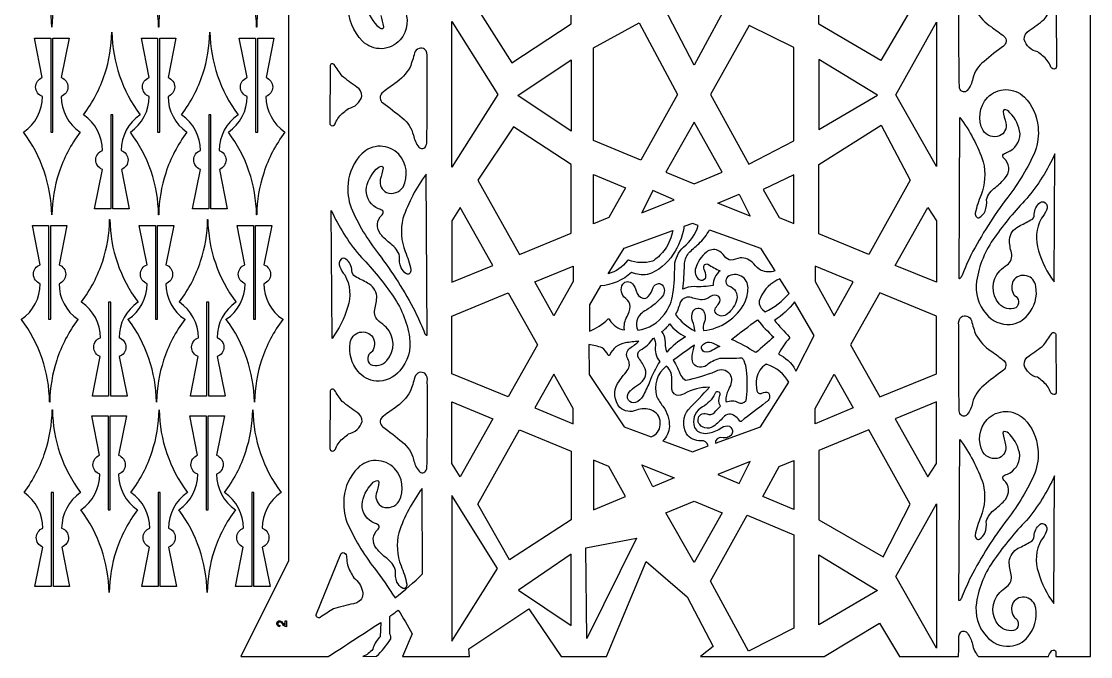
# Model space of a CAD drawing. Header units: millimetres. Extents: x -4954 to -3961, y 1552 to 3546.
# Drawn here: x -4954 to -3961, y 1552 to 2142 of the extents above; entities that cross this region are included whole.
import ezdxf

# ---------------------------------------------------------------- set-up
doc = ezdxf.new("R2010")
doc.units = ezdxf.units.MM
doc.layers.add('Default', color=70, linetype='Continuous')

msp = doc.modelspace()

# ---------------------------------------------------------------- linework, layer by layer
at = {"layer": 'Default'}
for points in [[(-4705.56, 3543.08), (-4705.56, 1641.1), (-4749.99, 1552.08), (-4668.66, 1552.08, -0.002983), (-4619.82, 1583.9), (-4620.38, 1570.46, 0.017329), (-4621.32, 1569.71, 0.124348), (-4627.37, 1558.98, -0.126961), (-4636.54, 1552.08), (-4623.88, 1552.44, 0.051326), (-4611.05, 1567.74, 0.172307), (-4610.77, 1571.88, 0.133378), (-4611.59, 1572.98), (-4611.59, 1589.5, 0.009271), (-4603.67, 1595.37, -0.016801), (-4590.77, 1573.17), (-4599.61, 1552.08), (-4537.35, 1552.08), (-4538.19, 1559.32), (-4482.44, 1596.39), (-4452.38, 1552.08), (-4410.27, 1552.08), (-4373.32, 1640.56), (-4335.26, 1607.68), (-4311.02, 1561.44), (-4322.97, 1552.08), (-4208.07, 1552.08), (-4156.65, 1583.22), (-4137.99, 1552.08), (-4083.18, 1552.08, -0.001612), (-4082.83, 1571.04, -0.152996), (-4081.26, 1574.84, -0.453894), (-4075.01, 1573.93, -0.121886), (-4070.41, 1563.53, 0.118796), (-4064.79, 1552.08), (-3999.81, 1552.08, -0.029458), (-3997.28, 1556.98, -0.440902), (-3993.23, 1557.41, -0.297887), (-3992.76, 1555.55), (-3992.79, 1552.08), (-3960.56, 1552.08), (-3960.56, 3543.08)], [(-4598.57, 2155.15, -0.306802), (-4601.92, 2125.2, -0.432338), (-4636.8, 2123.92, -0.206013), (-4649.88, 2157.09, -0.144673)], [(-4632.7, 2156.97, 0.197218), (-4621.21, 2136.57, 0.160321), (-4618.1, 2135.65, 0.249131), (-4617.07, 2137.24, 0.027786), (-4619.66, 2148, -0.350097)]]:
    msp.add_lwpolyline(points, format="xyb", dxfattribs=at)
for points in [[(-4918.92, 2175.71, 0.075188), (-4925.37, 2137, -0.984999), (-4925.55, 2137, 0.158189), (-4951.72, 2213.67, -0.427199), (-4951.69, 2213.8, 0.246783), (-4934.15, 2246.82, -0.711573), (-4934.28, 2264.44), (-4941.55, 2300.98, -0.472994), (-4941.46, 2301.09, 0.00008), (-4926.56, 2301.09, -0.414262), (-4926.47, 2301), (-4926.47, 2213.82), (-4924.45, 2213.82), (-4924.45, 2301, -0.414216), (-4924.36, 2301.09), (-4909.46, 2301.09, -0.472994), (-4909.37, 2300.98), (-4916.65, 2264.4, -0.701731), (-4916.77, 2246.87, 0.248166), (-4899.23, 2213.8, -0.427814), (-4899.2, 2213.67, 0.082025)], [(-4819.67, 2175.71, 0.075188), (-4826.12, 2137, -0.984999), (-4826.3, 2137, 0.158189), (-4852.47, 2213.67, -0.427199), (-4852.45, 2213.8, 0.246783), (-4834.9, 2246.82, -0.711573), (-4835.03, 2264.44), (-4842.3, 2300.98, -0.472994), (-4842.21, 2301.09, 0.00008), (-4827.31, 2301.09, -0.414262), (-4827.22, 2301), (-4827.22, 2213.82), (-4825.2, 2213.82), (-4825.2, 2301, -0.414216), (-4825.11, 2301.09), (-4810.21, 2301.09, -0.472994), (-4810.12, 2300.98), (-4817.41, 2264.4, -0.701731), (-4817.52, 2246.87, 0.248166), (-4799.98, 2213.8, -0.427814), (-4799.96, 2213.67, 0.082025)], [(-4728.67, 2175.71, 0.075188), (-4735.12, 2137, -0.984999), (-4735.3, 2137, 0.158189), (-4761.47, 2213.67, -0.427199), (-4761.45, 2213.8, 0.246783), (-4743.9, 2246.82, -0.711573), (-4744.03, 2264.44), (-4751.3, 2300.98, -0.472994), (-4751.21, 2301.09, 0.00008), (-4736.31, 2301.09, -0.414262), (-4736.22, 2301), (-4736.22, 2213.82), (-4734.2, 2213.82), (-4734.2, 2301, -0.414216), (-4734.11, 2301.09), (-4719.21, 2301.09, -0.472994), (-4719.12, 2300.98), (-4726.41, 2264.4, -0.701731), (-4726.52, 2246.87, 0.248166), (-4708.98, 2213.8, -0.427814), (-4708.96, 2213.67, 0.082025)], [(-4075.32, 2169.87, -0.24666), (-4071.1, 2165.59, 0.027343), (-4066.92, 2152.32, 0.115738), (-4052.77, 2137.2, -0.015094), (-4040.72, 2128.34, -0.448773), (-4041.44, 2119.49, 0.020778), (-4059.59, 2105.22, 0.175205), (-4070.01, 2089.19, -0.124943), (-4075.11, 2078.24, -0.5741), (-4081.72, 2079.19, -0.122783), (-4082.45, 2081.76, -0.006777), (-4082.76, 2161.51, -0.263913), (-4080.46, 2169.19, -0.217884)], [(-3994.56, 2097.92, -0.312864), (-3997.81, 2100.8, 0.139682), (-4005.15, 2110.39, 0.018911), (-4009.67, 2113.99, -0.280916), (-4022.18, 2125.57, -0.274982), (-4017.58, 2133.95, 0.025719), (-4003.82, 2144.12, 0.01279), (-3996.48, 2154.79, -0.748308), (-3992.62, 2153.28), (-3992.31, 2100.46, -0.399768)], [(-4918.92, 2001.48, 0.075188), (-4925.37, 1962.77, -0.984999), (-4925.55, 1962.77, 0.158189), (-4951.72, 2039.44, -0.427199), (-4951.69, 2039.56, 0.246783), (-4934.15, 2072.59, -0.711573), (-4934.28, 2090.21), (-4941.55, 2126.75, -0.472994), (-4941.46, 2126.86, 0.00008), (-4926.56, 2126.86, -0.414262), (-4926.47, 2126.77), (-4926.47, 2039.58), (-4924.45, 2039.58), (-4924.45, 2126.77, -0.414216), (-4924.36, 2126.86), (-4909.46, 2126.86, -0.472994), (-4909.37, 2126.75), (-4916.65, 2090.17, -0.701731), (-4916.77, 2072.63, 0.248166), (-4899.23, 2039.56, -0.427814), (-4899.2, 2039.44, 0.082025)], [(-4876.23, 2093.58, 0.075188), (-4869.77, 2132.3, -0.984999), (-4869.59, 2132.3, 0.158189), (-4843.43, 2055.63, -0.427199), (-4843.45, 2055.5, 0.246783), (-4860.99, 2022.47, -0.711573), (-4860.86, 2004.86), (-4853.59, 1968.31, -0.472994), (-4853.68, 1968.2, 0.00008), (-4868.58, 1968.2, -0.414262), (-4868.67, 1968.29), (-4868.67, 2055.48), (-4870.69, 2055.48), (-4870.69, 1968.29, -0.414216), (-4870.78, 1968.2), (-4885.68, 1968.2, -0.472994), (-4885.77, 1968.31), (-4878.49, 2004.89, -0.701731), (-4878.37, 2022.43, 0.248166), (-4895.92, 2055.5, -0.427814), (-4895.94, 2055.63, 0.082025)], [(-4819.67, 2001.48, 0.075188), (-4826.12, 1962.77, -0.984999), (-4826.3, 1962.77, 0.158189), (-4852.47, 2039.44, -0.427199), (-4852.45, 2039.56, 0.246783), (-4834.9, 2072.59, -0.711573), (-4835.03, 2090.21), (-4842.3, 2126.75, -0.472994), (-4842.21, 2126.86, 0.00008), (-4827.31, 2126.86, -0.414262), (-4827.22, 2126.77), (-4827.22, 2039.58), (-4825.2, 2039.58), (-4825.2, 2126.77, -0.414216), (-4825.11, 2126.86), (-4810.21, 2126.86, -0.472994), (-4810.12, 2126.75), (-4817.41, 2090.17, -0.701731), (-4817.52, 2072.63, 0.248166), (-4799.98, 2039.56, -0.427814), (-4799.96, 2039.44, 0.082025)], [(-4785.23, 2093.58, 0.075188), (-4778.77, 2132.3, -0.984999), (-4778.59, 2132.3, 0.158189), (-4752.43, 2055.63, -0.427199), (-4752.45, 2055.5, 0.246783), (-4769.99, 2022.47, -0.711573), (-4769.86, 2004.86), (-4762.59, 1968.31, -0.472994), (-4762.68, 1968.2, 0.00008), (-4777.58, 1968.2, -0.414262), (-4777.67, 1968.29), (-4777.67, 2055.48), (-4779.69, 2055.48), (-4779.69, 1968.29, -0.414216), (-4779.78, 1968.2), (-4794.68, 1968.2, -0.472994), (-4794.77, 1968.31), (-4787.49, 2004.89, -0.701731), (-4787.37, 2022.43, 0.248166), (-4804.92, 2055.5, -0.427814), (-4804.94, 2055.63, 0.082025)], [(-4728.67, 2001.48, 0.075188), (-4735.12, 1962.77, -0.984999), (-4735.3, 1962.77, 0.158189), (-4761.47, 2039.44, -0.427199), (-4761.45, 2039.56, 0.246783), (-4743.9, 2072.59, -0.711573), (-4744.03, 2090.21), (-4751.3, 2126.75, -0.472994), (-4751.21, 2126.86, 0.00008), (-4736.31, 2126.86, -0.414262), (-4736.22, 2126.77), (-4736.22, 2039.58), (-4734.2, 2039.58), (-4734.2, 2126.77, -0.414216), (-4734.11, 2126.86), (-4719.21, 2126.86, -0.472994), (-4719.12, 2126.75), (-4726.41, 2090.17, -0.701731), (-4726.52, 2072.63, 0.248166), (-4708.98, 2039.56, -0.427814), (-4708.96, 2039.44, 0.082025)], [(-4584.31, 2117.29, 0.24666), (-4588.53, 2113.01, -0.027343), (-4592.72, 2099.74, -0.115738), (-4606.86, 2084.62, 0.015094), (-4618.92, 2075.76, 0.448773), (-4618.19, 2066.91, -0.020778), (-4600.05, 2052.64, -0.175205), (-4589.63, 2036.6, 0.124943), (-4584.53, 2025.65, 0.5741), (-4577.91, 2026.61, 0.122783), (-4577.18, 2029.18, 0.006777), (-4576.88, 2108.92, 0.263913), (-4579.17, 2116.6, 0.217884)], [(-4665.08, 2045.34, 0.312864), (-4661.82, 2048.22, -0.139682), (-4654.48, 2057.8, -0.018911), (-4649.97, 2061.4, 0.280916), (-4637.46, 2072.99, 0.274982), (-4642.06, 2081.37, -0.025719), (-4655.82, 2091.54, -0.01279), (-4663.16, 2102.21, 0.748308), (-4667.02, 2100.69), (-4667.33, 2047.87, 0.399768)], [(-4058.6, 1965.99, 0.124595), (-4057.27, 1976.86, -0.172423), (-4049.03, 1988.13, 0.054769), (-4039.59, 1997.27, 0.410266), (-4041.03, 2015.26, -0.433271), (-4041.48, 2018.92, -0.077861), (-4037.71, 2020.76, 0.30209), (-4026.13, 2038.04, 0.166916), (-4035.49, 2057.51, 0.240467), (-4040.83, 2060.37, 0.249398), (-4041.86, 2058.79, 0.027776), (-4039.31, 2048, -0.350829), (-4045.11, 2035.91, -0.341045), (-4060.44, 2041, -0.314169), (-4056.42, 2071.56, -0.418503), (-4022.09, 2071.99, -0.174326), (-4009.37, 2044.32, -0.109576), (-4012.11, 2021.68, -0.062275), (-4037.59, 1979.01, 0.041735), (-4071.69, 1925.22, 0.014891), (-4079.63, 1907.29, -0.086617), (-4081.34, 1903.93, -0.424926), (-4082.8, 1903.4), (-4081.99, 2053.05, -0.07905), (-4060.29, 2011.87, -0.152063), (-4062.35, 1981.06, 0.051417), (-4067.7, 1964.14, 0.189517), (-4066.52, 1960.65, 0.346809), (-4063.68, 1960.24, 0.126453)], [(-4601.04, 1913.41, -0.124595), (-4602.37, 1924.28, 0.172423), (-4610.61, 1935.55, -0.054769), (-4620.04, 1944.68, -0.410266), (-4618.6, 1962.67, 0.433271), (-4618.15, 1966.34, 0.077861), (-4621.93, 1968.17, -0.30209), (-4633.51, 1985.46, -0.166916), (-4624.14, 2004.93, -0.240467), (-4618.8, 2007.79, -0.249398), (-4617.78, 2006.2, -0.027776), (-4620.32, 1995.42, 0.350829), (-4614.53, 1983.32, 0.341045), (-4599.2, 1988.41, 0.314169), (-4603.22, 2018.98, 0.418503), (-4637.55, 2019.4, 0.174326), (-4650.26, 1991.74, 0.109576), (-4647.52, 1969.09, 0.062275), (-4622.05, 1926.43, -0.041735), (-4587.94, 1872.64, -0.014891), (-4580.01, 1854.71, 0.086617), (-4578.3, 1851.35, 0.424926), (-4576.84, 1850.82), (-4577.65, 2000.47, 0.07905), (-4599.35, 1959.29, 0.152063), (-4597.28, 1928.48, -0.051417), (-4591.93, 1911.56, -0.189517), (-4593.12, 1908.06, -0.346809), (-4595.96, 1907.65, -0.126453)], [(-4002.91, 1973.92, -0.353881), (-4001.56, 1967, -0.082113), (-4006.31, 1959.4, 0.208904), (-4008.93, 1929.2, 0.086345), (-3994.53, 1900.42), (-3993.79, 2019.27, -0.068438), (-4019.87, 1977.78, 0.038835), (-4049.63, 1941.75, 0.121623), (-4066.41, 1901.12, 0.22635), (-4057.4, 1870.32, 0.242341), (-4035.36, 1860.76, 0.208918), (-4018.75, 1869.65, 0.224816), (-4011.4, 1896.14, 0.688915), (-4032.41, 1901.43, 0.265065), (-4031.74, 1888.34, 0.015041), (-4031.24, 1887.71, -0.529776), (-4030.1, 1876.08, -0.308634), (-4045.38, 1879.88, -0.394552), (-4044.81, 1910.66, -0.040002), (-4038.19, 1916.19, 0.299751), (-4034.09, 1927.23, -0.063831), (-4035.98, 1939.59, -0.255589), (-4027.53, 1951.85, 0.006267), (-4016.09, 1957.86, 0.333186), (-4012.96, 1963.15, -0.216277), (-4007.34, 1974.15, -0.361529)], [(-4656.73, 1921.34, 0.353881), (-4658.08, 1914.42, 0.082113), (-4653.32, 1906.82, -0.208904), (-4650.71, 1876.61, -0.086345), (-4665.1, 1847.83), (-4665.85, 1966.69, 0.068438), (-4639.76, 1925.19, -0.038835), (-4610, 1889.17, -0.121623), (-4593.22, 1848.54, -0.22635), (-4602.23, 1817.74, -0.242341), (-4624.27, 1808.18, -0.208918), (-4640.89, 1817.06, -0.224816), (-4648.24, 1843.56, -0.688915), (-4627.23, 1848.84, -0.265065), (-4627.9, 1835.76, -0.015041), (-4628.39, 1835.13, 0.529776), (-4629.54, 1823.5, 0.308634), (-4614.25, 1827.3, 0.394552), (-4614.83, 1858.08, 0.040002), (-4621.45, 1863.6, -0.299751), (-4625.54, 1874.65, 0.063831), (-4623.65, 1887.01, 0.255589), (-4632.11, 1899.26, -0.006267), (-4643.54, 1905.28, -0.333186), (-4646.67, 1910.56, 0.216277), (-4652.29, 1921.57, 0.361529)], [(-4878.23, 1919.58, 0.075188), (-4871.77, 1958.3, -0.984999), (-4871.59, 1958.3, 0.158189), (-4845.43, 1881.63, -0.427199), (-4845.45, 1881.5, 0.246783), (-4862.99, 1848.47, -0.711573), (-4862.86, 1830.86), (-4855.59, 1794.31, -0.472994), (-4855.68, 1794.2, 0.00008), (-4870.58, 1794.2, -0.414262), (-4870.67, 1794.29), (-4870.67, 1881.48), (-4872.69, 1881.48), (-4872.69, 1794.29, -0.414216), (-4872.78, 1794.2), (-4887.68, 1794.2, -0.472994), (-4887.77, 1794.31), (-4880.49, 1830.89, -0.701731), (-4880.37, 1848.43, 0.248166), (-4897.92, 1881.5, -0.427814), (-4897.94, 1881.63, 0.082025)], [(-4787.23, 1919.58, 0.075188), (-4780.77, 1958.3, -0.984999), (-4780.59, 1958.3, 0.158189), (-4754.43, 1881.63, -0.427199), (-4754.45, 1881.5, 0.246783), (-4771.99, 1848.47, -0.711573), (-4771.86, 1830.86), (-4764.59, 1794.31, -0.472994), (-4764.68, 1794.2, 0.00008), (-4779.58, 1794.2, -0.414262), (-4779.67, 1794.29), (-4779.67, 1881.48), (-4781.69, 1881.48), (-4781.69, 1794.29, -0.414216), (-4781.78, 1794.2), (-4796.68, 1794.2, -0.472994), (-4796.77, 1794.31), (-4789.49, 1830.89, -0.701731), (-4789.37, 1848.43, 0.248166), (-4806.92, 1881.5, -0.427814), (-4806.94, 1881.63, 0.082025)], [(-4920.92, 1827.48, 0.075188), (-4927.37, 1788.77, -0.984999), (-4927.55, 1788.77, 0.158189), (-4953.72, 1865.44, -0.427199), (-4953.69, 1865.56, 0.246783), (-4936.15, 1898.59, -0.711573), (-4936.28, 1916.21), (-4943.55, 1952.75, -0.472994), (-4943.46, 1952.86, 0.00008), (-4928.56, 1952.86, -0.414262), (-4928.47, 1952.77), (-4928.47, 1865.58), (-4926.45, 1865.58), (-4926.45, 1952.77, -0.414216), (-4926.36, 1952.86), (-4911.46, 1952.86, -0.472994), (-4911.37, 1952.75), (-4918.65, 1916.17, -0.701731), (-4918.77, 1898.63, 0.248166), (-4901.23, 1865.56, -0.427814), (-4901.2, 1865.44, 0.082025)], [(-4821.67, 1827.48, 0.075188), (-4828.12, 1788.77, -0.984999), (-4828.3, 1788.77, 0.158189), (-4854.47, 1865.44, -0.427199), (-4854.45, 1865.56, 0.246783), (-4836.9, 1898.59, -0.711573), (-4837.03, 1916.21), (-4844.3, 1952.75, -0.472994), (-4844.21, 1952.86, 0.00008), (-4829.31, 1952.86, -0.414262), (-4829.22, 1952.77), (-4829.22, 1865.58), (-4827.2, 1865.58), (-4827.2, 1952.77, -0.414216), (-4827.11, 1952.86), (-4812.21, 1952.86, -0.472994), (-4812.12, 1952.75), (-4819.41, 1916.17, -0.701731), (-4819.52, 1898.63, 0.248166), (-4801.98, 1865.56, -0.427814), (-4801.96, 1865.44, 0.082025)], [(-4730.67, 1827.48, 0.075188), (-4737.12, 1788.77, -0.984999), (-4737.3, 1788.77, 0.158189), (-4763.47, 1865.44, -0.427199), (-4763.45, 1865.56, 0.246783), (-4745.9, 1898.59, -0.711573), (-4746.03, 1916.21), (-4753.3, 1952.75, -0.472994), (-4753.21, 1952.86, 0.00008), (-4738.31, 1952.86, -0.414262), (-4738.22, 1952.77), (-4738.22, 1865.58), (-4736.2, 1865.58), (-4736.2, 1952.77, -0.414216), (-4736.11, 1952.86), (-4721.21, 1952.86, -0.472994), (-4721.12, 1952.75), (-4728.41, 1916.17, -0.701731), (-4728.52, 1898.63, 0.248166), (-4710.98, 1865.56, -0.427814), (-4710.96, 1865.44, 0.082025)], [(-4415.91, 1896.57), (-4426.11, 1879.06), (-4426.18, 1854.61, 0.125472), (-4409.1, 1865.77, -0.534392), (-4407.34, 1865.04, 0.235946), (-4393.62, 1855.74, -0.161189), (-4391.17, 1868.11, 0.093652), (-4388.3, 1877.4, 0.24212), (-4392.31, 1884.95, -0.407968), (-4395.01, 1898.22, -0.48972), (-4386.21, 1898.63, -0.137177), (-4382.77, 1891.88, 0.259964), (-4376.48, 1885.09, 0.294367), (-4371.4, 1886.63, 0.115694), (-4366.95, 1894.94, -0.260914), (-4362.03, 1898.72, -0.193615), (-4358.44, 1897.43, -0.35846), (-4358.19, 1887.07, -0.078424), (-4373.17, 1874.12, 0.227439), (-4382.06, 1864.25, 0.180437), (-4381.08, 1855.57, 0.218334), (-4356.42, 1870.36, 0.128012), (-4348.49, 1889.52, 0.039134), (-4346.91, 1915.46, -0.192198), (-4338.57, 1932.66, 0.160372), (-4325.19, 1952.62), (-4330.45, 1954.52), (-4338.29, 1951.67, -0.083565), (-4338.4, 1950.3, -0.090015), (-4348.18, 1925.96, -0.164998), (-4372.21, 1907.1, -0.062986), (-4372.43, 1907.04, -0.112581), (-4386.89, 1908.98, -0.157496)], [(-4390.85, 1920.15, -0.172507), (-4408.78, 1907.85), (-4393.68, 1931.57), (-4348.57, 1947.93, -0.094164), (-4355.79, 1930.74), (-4355.79, 1930.74, -0.087436), (-4366.42, 1920.23), (-4366.42, 1920.23, -0.071711), (-4367.47, 1919.5, -0.166182), (-4389.73, 1920.6, 0.382931)], [(-4311.14, 1896.88, -0.055124), (-4328.95, 1895.89, 0.108731), (-4339.39, 1893.57, 0.025779), (-4337.86, 1916.08, -0.178289), (-4333.94, 1926.95), (-4333.94, 1926.95, -0.035364), (-4324.6, 1935.64, 0.078847), (-4314.44, 1948.71), (-4267.22, 1931.57), (-4253.81, 1910.46, -0.17089), (-4266.54, 1910.99, -0.07806), (-4273.51, 1916.96, 0.234516), (-4286.23, 1922.65, -0.056939), (-4294.68, 1920.43, -0.1886), (-4300.49, 1924.14, 0.121245), (-4306.76, 1929.55, 0.281187), (-4317.46, 1927.85, 0.151531), (-4327.39, 1913.23, 0.331289), (-4324.28, 1902.57, 0.401515), (-4318.33, 1903.92, 0.107941), (-4318, 1905.02, 0.119899), (-4319.41, 1911.96, -0.230232), (-4319.5, 1915.91, -0.337465), (-4316.06, 1916.77, 0.046703), (-4304.65, 1910.59, 0.244621)], [(-4346.06, 1870, 0.119776), (-4327.99, 1854.62, 0.045698), (-4330.27, 1863.79, -0.192011), (-4329.91, 1872.78, -0.524316), (-4320.57, 1873.98, -0.261481), (-4319.44, 1862.7, 0.130982), (-4320.25, 1855.07, 0.254858), (-4281.83, 1881.19, 0.110118), (-4278.78, 1894.71, 0.610354), (-4297.71, 1905.02, 0.572121), (-4296.31, 1896.39, -0.391735), (-4289.16, 1884.15, -0.157271), (-4297.87, 1870.6, -0.427734), (-4308.51, 1871.07, -0.320865), (-4308.87, 1876.15, -0.060779), (-4305.76, 1880.21, 0.322721), (-4305.85, 1886.65), (-4305.85, 1886.65, 0.355403), (-4313.67, 1886.63, -0.113621), (-4321.31, 1883.5, -0.056422), (-4332.79, 1886.19, 0.27598), (-4341.63, 1881.85, -0.051473)], [(-4240.53, 1889.59), (-4249.18, 1903.2, 0.190755), (-4267.31, 1885.47, 0.360966), (-4265.41, 1874.79), (-4262.8, 1872.41, 0.094875)], [(-4234.23, 1817.39), (-4233.71, 1818.2), (-4217.2, 1850.43), (-4235.52, 1881.64, -0.07883), (-4254.18, 1864.42, 0.009925), (-4240.42, 1849.2, -0.426734), (-4240.35, 1847.93, 0.065646), (-4250.57, 1833.05, -0.17501), (-4234.84, 1818.63), (-4234.84, 1818.63, -0.010745)], [(-4075.5, 1868.61, -0.24666), (-4071.28, 1864.33, 0.027343), (-4067.09, 1851.06, 0.115738), (-4052.95, 1835.93, -0.015094), (-4040.89, 1827.08, -0.448773), (-4041.62, 1818.22, 0.020778), (-4059.77, 1803.96, 0.175205), (-4070.18, 1787.92, -0.124943), (-4075.28, 1776.97, -0.5741), (-4081.9, 1777.93, -0.122783), (-4082.63, 1780.49, -0.006777), (-4082.94, 1860.24, -0.263913), (-4080.64, 1867.92, -0.217884)], [(-4351.55, 1861.28, 0.129064), (-4336.88, 1849.35, 0.074171), (-4354.26, 1835.02, -0.070702), (-4355.6, 1846.59, 0.113861), (-4358.73, 1854.21, 0.063971), (-4351.64, 1861.16), (-4351.64, 1861.16)], [(-4294.03, 1846.8, -0.015325), (-4269.93, 1864.99, 0.04614), (-4254.77, 1849.08, 0.005713), (-4271.5, 1834.54, 0.038778)], [(-4360.78, 1826.34, 0.054461), (-4370.36, 1806.97, -0.017492), (-4376.41, 1794.13, -0.170857), (-4383.17, 1788.2, -0.30963), (-4389.94, 1790.33, -0.325592), (-4388.84, 1798.29, -0.038721), (-4387.75, 1799.53, -0.044167), (-4380.45, 1804.94, 0.353711), (-4374.27, 1819.53, 0.066387), (-4380.2, 1829.24, -0.411746), (-4378.93, 1836.89, 0.121544), (-4366.83, 1847.78), (-4366.83, 1847.78), (-4366.48, 1848.32, -0.143735), (-4364.69, 1841.22, 0.23007)], [(-3994.74, 1795.55, -0.312864), (-3997.99, 1798.44, 0.139682), (-4005.33, 1808.02, 0.018911), (-4009.85, 1811.62, -0.280916), (-4022.35, 1823.21, -0.274982), (-4017.75, 1831.58, 0.025719), (-4003.99, 1841.76, 0.01279), (-3996.65, 1852.43, -0.748308), (-3992.79, 1850.91), (-3992.49, 1798.09, -0.399768)], [(-4426.55, 1842), (-4426.21, 1814.28), (-4393.69, 1765.5), (-4368.68, 1756.43, 0.320336), (-4360.43, 1767.47, 0.331969), (-4367.27, 1780.63, 0.014567), (-4368.17, 1781.09, 0.163555), (-4382.51, 1781.12, -0.301709), (-4397.86, 1783.65, -0.313436), (-4399.95, 1805.91, -0.020953), (-4390.89, 1817.92, 0.307944), (-4390.43, 1828.67, -0.400323), (-4388.51, 1838.78, 0.039296), (-4380.07, 1845.19, 0.02405), (-4392.81, 1843.61, 0.259406), (-4407.14, 1832.39, -0.587979), (-4408.65, 1832.35, 0.111986), (-4414.4, 1839.07, 0.056208)], [(-4284.14, 1829.38, -0.002135), (-4305.26, 1828.97, 0.11238), (-4317.4, 1822.63, -0.396764), (-4329.37, 1824.26, -0.112924), (-4330.36, 1826.5, -0.144638), (-4329.67, 1836.21, 0.024127), (-4328.49, 1841.59, 0.008608), (-4348.18, 1827.42, -0.040978), (-4341.26, 1813.4, 0.119194), (-4336.74, 1808.98, 0.043721), (-4308.64, 1817.25, -0.406382), (-4295.66, 1814.8, -0.254662), (-4295.88, 1802.57, 0.074005), (-4299.5, 1792.46, 0.078937), (-4299.12, 1788.73, -0.239674), (-4287.83, 1788.19, 0.346212), (-4280.92, 1789.67, 0.166462), (-4280.26, 1792.46, 0.060766), (-4280.21, 1818.29, 0.090993), (-4282.48, 1826.86), (-4282.48, 1826.86, 0.070578)], [(-4304.95, 1840.19, 0.082143), (-4311.64, 1836.85, -0.235479), (-4319.37, 1835.44, -0.640175), (-4320, 1842.56, -0.234123), (-4312.59, 1844.12, -0.021157)], [(-4330.45, 1742.54), (-4315.65, 1747.91, 0.374449), (-4322.56, 1752.71, -0.256515), (-4335.93, 1759.24, -0.308165), (-4334.07, 1781.86, 0.007627), (-4314.58, 1802.34, 0.130802), (-4338.09, 1796.43, -0.19928), (-4345.34, 1794.89, -0.307239), (-4349.7, 1803.16, 0.042642), (-4349.91, 1814.27, 0.180927), (-4354.74, 1821.87, 0.319504), (-4363.67, 1794.12, 0.054033), (-4357.94, 1784.71, -0.166081), (-4351.83, 1765.86, -0.169094), (-4357.78, 1752.46)], [(-4240.83, 1806.99, 0.191192), (-4261.03, 1823.47, 0.005248), (-4261.9, 1823.77, 0.227781), (-4270.76, 1810.61, 0.101613), (-4270.48, 1799.15, 0.518279), (-4265.93, 1796.82, -0.289941), (-4259.89, 1797.2, -0.471569), (-4262.21, 1788.39, 0.003928), (-4285.1, 1770.69, -0.388198), (-4286.31, 1770.81, 0.184808), (-4294.93, 1777.38, 0.215902), (-4300.55, 1775.57, -0.027099), (-4309.57, 1767.01, -0.434971), (-4323.68, 1767.73, -0.432111), (-4322.59, 1777.2, -0.239954), (-4317.17, 1777.74, 0.305245), (-4309.92, 1778.92, -0.004872), (-4304.48, 1784.91, -0.247573), (-4304.84, 1794.84, 0.257412), (-4305.57, 1797.98, 0.440874), (-4309.68, 1796.24, -0.161643), (-4321.19, 1784.17, 0.313158), (-4329.25, 1767.7, 0.315774), (-4321.75, 1759.92, 0.132981), (-4314.69, 1759.98, 0.098884), (-4303.19, 1764.94, -0.214489), (-4296.02, 1766.17, -0.680386), (-4297.47, 1755.86, -0.12562), (-4302.01, 1755.46, 0.329253), (-4308.65, 1753.04, 0.195203), (-4309.04, 1750.31), (-4267.22, 1765.49)], [(-4584.14, 1816.02, 0.24666), (-4588.35, 1811.74, -0.027343), (-4592.54, 1798.47, -0.115738), (-4606.68, 1783.35, 0.015094), (-4618.74, 1774.49, 0.448773), (-4618.01, 1765.64, -0.020778), (-4599.87, 1751.37, -0.175205), (-4589.45, 1735.34, 0.124943), (-4584.35, 1724.39, 0.5741), (-4577.73, 1725.34, 0.122783), (-4577, 1727.91, 0.006777), (-4576.7, 1807.66, 0.263913), (-4578.99, 1815.34, 0.217884)], [(-4664.9, 1742.97, 0.312864), (-4661.64, 1745.85, -0.139682), (-4654.3, 1755.44, -0.018911), (-4649.79, 1759.04, 0.280916), (-4637.28, 1770.62, 0.274982), (-4641.88, 1779, -0.025719), (-4655.64, 1789.17, -0.01279), (-4662.98, 1799.84, 0.748308), (-4666.84, 1798.33), (-4667.15, 1745.51, 0.399768)], [(-4931.56, 1742.58, 0.075188), (-4925.11, 1781.3, -0.984999), (-4924.93, 1781.3, 0.158189), (-4898.76, 1704.63, -0.427199), (-4898.78, 1704.5, 0.246783), (-4916.33, 1671.47, -0.711573), (-4916.2, 1653.86), (-4908.93, 1617.31, -0.472994), (-4909.02, 1617.2, 0.00008), (-4923.92, 1617.2, -0.414262), (-4924.01, 1617.29), (-4924.01, 1704.48), (-4926.03, 1704.48), (-4926.03, 1617.29, -0.414216), (-4926.12, 1617.2), (-4941.02, 1617.2, -0.472994), (-4941.1, 1617.31), (-4933.82, 1653.89, -0.701731), (-4933.7, 1671.43, 0.248166), (-4951.25, 1704.5, -0.427814), (-4951.27, 1704.63, 0.082025)], [(-4832.31, 1742.58, 0.075188), (-4825.86, 1781.3, -0.984999), (-4825.68, 1781.3, 0.158189), (-4799.51, 1704.63, -0.427199), (-4799.53, 1704.5, 0.246783), (-4817.08, 1671.47, -0.711573), (-4816.95, 1653.86), (-4809.68, 1617.31, -0.472994), (-4809.77, 1617.2, 0.00008), (-4824.67, 1617.2, -0.414262), (-4824.76, 1617.29), (-4824.76, 1704.48), (-4826.78, 1704.48), (-4826.78, 1617.29, -0.414216), (-4826.87, 1617.2), (-4841.77, 1617.2, -0.472994), (-4841.86, 1617.31), (-4834.58, 1653.89, -0.701731), (-4834.46, 1671.43, 0.248166), (-4852, 1704.5, -0.427814), (-4852.03, 1704.63, 0.082025)], [(-4745.31, 1742.58, 0.075188), (-4738.86, 1781.3, -0.984999), (-4738.68, 1781.3, 0.158189), (-4712.51, 1704.63, -0.427199), (-4712.53, 1704.5, 0.246783), (-4730.08, 1671.47, -0.711573), (-4729.95, 1653.86), (-4722.68, 1617.31, -0.472994), (-4722.77, 1617.2, 0.00008), (-4737.67, 1617.2, -0.414262), (-4737.76, 1617.29), (-4737.76, 1704.48), (-4739.78, 1704.48), (-4739.78, 1617.29, -0.414216), (-4739.87, 1617.2), (-4754.77, 1617.2, -0.472994), (-4754.86, 1617.31), (-4747.58, 1653.89, -0.701731), (-4747.46, 1671.43, 0.248166), (-4765, 1704.5, -0.427814), (-4765.03, 1704.63, 0.082025)], [(-4058.77, 1666.93, 0.124595), (-4057.44, 1677.8, -0.172423), (-4049.21, 1689.07, 0.054769), (-4039.77, 1698.2, 0.410266), (-4041.21, 1716.19, -0.433271), (-4041.66, 1719.86, -0.077861), (-4037.88, 1721.69, 0.30209), (-4026.3, 1738.98, 0.166916), (-4035.67, 1758.45, 0.240467), (-4041.01, 1761.31, 0.249398), (-4042.04, 1759.72, 0.027776), (-4039.49, 1748.94, -0.350829), (-4045.29, 1736.84, -0.341045), (-4060.62, 1741.93, -0.314169), (-4056.6, 1772.5, -0.418503), (-4022.26, 1772.92, -0.174326), (-4009.55, 1745.26, -0.109576), (-4012.29, 1722.61, -0.062275), (-4037.77, 1679.94, 0.041735), (-4071.87, 1626.15, 0.014891), (-4079.8, 1608.22, -0.086617), (-4081.52, 1604.87, -0.424926), (-4082.98, 1604.33), (-4082.17, 1753.99, -0.07905), (-4060.47, 1712.81, -0.152063), (-4062.53, 1682, 0.051417), (-4067.88, 1665.08, 0.189517), (-4066.7, 1661.58, 0.346809), (-4063.86, 1661.17, 0.126453)], [(-4865.67, 1650.48, 0.075188), (-4872.12, 1611.77, -0.984999), (-4872.3, 1611.77, 0.158189), (-4898.47, 1688.44, -0.427199), (-4898.45, 1688.56, 0.246783), (-4880.9, 1721.59, -0.711573), (-4881.03, 1739.21), (-4888.3, 1775.75, -0.472994), (-4888.21, 1775.86, 0.00008), (-4873.31, 1775.86, -0.414262), (-4873.22, 1775.77), (-4873.22, 1688.58), (-4871.2, 1688.58), (-4871.2, 1775.77, -0.414216), (-4871.11, 1775.86), (-4856.21, 1775.86, -0.472994), (-4856.12, 1775.75), (-4863.41, 1739.17, -0.701731), (-4863.52, 1721.63, 0.248166), (-4845.98, 1688.56, -0.427814), (-4845.96, 1688.44, 0.082025)], [(-4774.67, 1650.48, 0.075188), (-4781.12, 1611.77, -0.984999), (-4781.3, 1611.77, 0.158189), (-4807.47, 1688.44, -0.427199), (-4807.45, 1688.56, 0.246783), (-4789.9, 1721.59, -0.711573), (-4790.03, 1739.21), (-4797.3, 1775.75, -0.472994), (-4797.21, 1775.86, 0.00008), (-4782.31, 1775.86, -0.414262), (-4782.22, 1775.77), (-4782.22, 1688.58), (-4780.2, 1688.58), (-4780.2, 1775.77, -0.414216), (-4780.11, 1775.86), (-4765.21, 1775.86, -0.472994), (-4765.12, 1775.75), (-4772.41, 1739.17, -0.701731), (-4772.52, 1721.63, 0.248166), (-4754.98, 1688.56, -0.427814), (-4754.96, 1688.44, 0.082025)], [(-4606.67, 1606.56, 0.032124), (-4581.04, 1629.08), (-4581.47, 1708.4, 0.07905), (-4603.17, 1667.22, 0.152063), (-4601.1, 1636.42, -0.051417), (-4595.76, 1619.5, -0.189517), (-4596.94, 1616, -0.346809), (-4599.78, 1615.59, -0.126453), (-4604.86, 1621.34, -0.124595), (-4606.19, 1632.21, 0.172423), (-4614.43, 1643.48, -0.054769), (-4623.86, 1652.62, -0.410266), (-4622.42, 1670.61, 0.433271), (-4621.97, 1674.27, 0.077861), (-4625.75, 1676.11, -0.30209), (-4637.33, 1693.4, -0.166916), (-4627.97, 1712.87, -0.240467), (-4622.63, 1715.72, -0.249398), (-4621.6, 1714.14, -0.027776), (-4624.14, 1703.36, 0.350829), (-4618.35, 1691.26, 0.341045), (-4603.02, 1696.35, 0.314169), (-4607.04, 1726.91, 0.418503), (-4641.37, 1727.34, 0.174326), (-4654.08, 1699.68, 0.109576), (-4651.34, 1677.03, 0.062275), (-4625.87, 1634.36, -0.022112)], [(-4003.09, 1674.85, -0.353881), (-4001.73, 1667.94, -0.082113), (-4006.49, 1660.34, 0.208904), (-4009.1, 1630.13, 0.086345), (-3994.71, 1601.35), (-3993.97, 1720.21, -0.068438), (-4020.05, 1678.71, 0.038835), (-4049.81, 1642.69, 0.121623), (-4066.59, 1602.06, 0.22635), (-4057.58, 1571.25, 0.242341), (-4035.54, 1561.7, 0.208918), (-4018.93, 1570.58, 0.224816), (-4011.58, 1597.08, 0.688915), (-4032.59, 1602.36, 0.265065), (-4031.92, 1589.28, 0.015041), (-4031.42, 1588.65, -0.529776), (-4030.28, 1577.02, -0.308634), (-4045.56, 1580.82, -0.394552), (-4044.99, 1611.6, -0.040002), (-4038.37, 1617.12, 0.299751), (-4034.27, 1628.17, -0.063831), (-4036.16, 1640.53, -0.255589), (-4027.71, 1652.78, 0.006267), (-4016.27, 1658.8, 0.333186), (-4013.14, 1664.08, -0.216277), (-4007.52, 1675.09, -0.361529)], [(-4653.76, 1648.49, -0.308711), (-4651.61, 1644.1, 0.139977), (-4648.09, 1631, 0.018953), (-4644.93, 1625.34, -0.184285), (-4637, 1612.95, -0.371452), (-4641.21, 1602.69, -0.085256), (-4645.27, 1601.21, 0.025663), (-4663.96, 1596.5, 0.012763), (-4676.18, 1588.54, -0.753382), (-4679.54, 1591.77), (-4657.19, 1646.81, -0.512732)], [(-4708.63, 1585.48), (-4707.59, 1585.48), (-4707.59, 1579.66, -0.168098), (-4710.84, 1581.91, 0.141392), (-4713.32, 1584.21, 1.222807), (-4713.77, 1580.97), (-4713.88, 1579.86, -0.597732), (-4715.73, 1584.73, -0.3833), (-4711.87, 1584.53, 0.083203), (-4708.63, 1581.16)], [(-4623.88, 1552.44), (-4624.21, 1552.08, -0.00209)]]:
    msp.add_lwpolyline(points, format="xyb", close=True, dxfattribs=at)
for points in [[(-4443.21, 2140.18), (-4443.21, 2199.51), (-4498.31, 2237.54), (-4539.65, 2169.69), (-4498.04, 2103.85)], [(-4291.95, 2170.29), (-4328.89, 2101.74), (-4364.39, 2170.56), (-4328.89, 2237.69)], [(-4213.06, 2139.67), (-4213.06, 2199.71), (-4156.65, 2233.87), (-4118.19, 2169.68), (-4155.46, 2106.07)], [(-4511.14, 2074.58), (-4554, 2006.8), (-4554, 2142.35)], [(-4422.36, 2031.63), (-4422.36, 2117.94), (-4379.82, 2141.06), (-4344.14, 2074.37), (-4378.31, 2013.33)], [(-4236.21, 2031.27), (-4236.21, 2118.13), (-4277.73, 2138.51), (-4313.7, 2074.35), (-4277.91, 2009.67)], [(-4141.36, 2074.12), (-4103.85, 2141.63), (-4103.85, 2007.44)], [(-4443.21, 2040.25), (-4492.49, 2073.48), (-4443.21, 2106.69)], [(-4213.06, 2041.97), (-4158.51, 2073.92), (-4213.06, 2107.04)], [(-4328.92, 1991.52), (-4302.81, 2002.35), (-4328.92, 2048.79), (-4355.04, 2002.35)], [(-4213.06, 1944.97), (-4213.06, 2009.5), (-4155.18, 2045.96), (-4128.03, 1994.84), (-4166.7, 1925.88)], [(-4443.21, 1945.62), (-4443.21, 2009.3), (-4496.75, 2044.32), (-4529.79, 1994.8), (-4491.15, 1925.88)], [(-4422.36, 1954.22), (-4422.36, 2000.07), (-4392.67, 1987.7), (-4408.12, 1960.07)], [(-4236.21, 1954.52), (-4236.21, 1999.7), (-4264.75, 1986.18), (-4249.73, 1960.08)], [(-4367.3, 1985.08), (-4377.36, 1964.44), (-4347.48, 1976.64)], [(-4286.93, 1981.93), (-4276.87, 1961.29), (-4306.75, 1973.49)], [(-4554, 1957.14), (-4554, 1899.96), (-4515.88, 1915.67), (-4546.04, 1969.49)], [(-4103.85, 1957.14), (-4103.85, 1899.96), (-4141.97, 1915.67), (-4111.8, 1969.49)], [(-4441.33, 1900.77), (-4459.2, 1868.87), (-4476.79, 1900.26), (-4441.33, 1914.88)], [(-4216.52, 1900.77), (-4198.65, 1868.87), (-4181.06, 1900.26), (-4216.52, 1914.88)], [(-4554, 1841.7), (-4554, 1868.41), (-4501.52, 1890.05), (-4474.39, 1841.7), (-4501.52, 1793.35), (-4554, 1814.98)], [(-4103.85, 1841.7), (-4103.85, 1868.41), (-4156.33, 1890.05), (-4183.45, 1841.7), (-4156.33, 1793.35), (-4103.85, 1814.98)], [(-4441.33, 1782.62), (-4459.2, 1814.52), (-4476.79, 1783.14), (-4441.33, 1768.52)], [(-4216.52, 1782.62), (-4198.65, 1814.52), (-4181.06, 1783.14), (-4216.52, 1768.52)], [(-4554, 1731.58), (-4554, 1788.75), (-4515.88, 1773.04), (-4546.04, 1719.22)], [(-4103.85, 1731.58), (-4103.85, 1788.75), (-4141.97, 1773.04), (-4111.8, 1719.22)], [(-4443.21, 1743.09), (-4443.21, 1679.3), (-4500.34, 1642.03), (-4529.82, 1693.86), (-4491.15, 1762.83)], [(-4213.06, 1679.23), (-4153.4, 1644.83), (-4128.03, 1693.87), (-4166.7, 1762.83), (-4213.06, 1743.74)], [(-4422.36, 1688.64), (-4392.67, 1701.01), (-4408.12, 1728.64), (-4422.36, 1734.49)], [(-4367.3, 1709.72), (-4377.36, 1730.36), (-4347.48, 1718.16)], [(-4286.93, 1712.86), (-4276.87, 1733.51), (-4306.75, 1721.3)], [(-4236.21, 1734.19), (-4236.21, 1688.94), (-4265.18, 1701.01), (-4249.72, 1728.64)], [(-4511.51, 1633.95), (-4554, 1701.86), (-4554, 1566.39)], [(-4328.92, 1696.68), (-4302.81, 1685.84), (-4328.92, 1639.4), (-4355.04, 1685.84)], [(-4141.36, 1626.68), (-4103.85, 1694.2), (-4103.85, 1560.01)], [(-4236.21, 1578.51), (-4278.47, 1557.02), (-4313.71, 1622.34), (-4279.53, 1683.39), (-4236.21, 1665.39)], [(-4428.63, 1568.97), (-4429.32, 1653.24), (-4382.26, 1662.05)], [(-4443.21, 1581.07), (-4443.21, 1647.31), (-4492.03, 1613.83)], [(-4213.06, 1581.54), (-4213.06, 1646.61), (-4158.51, 1613.49)]]:
    msp.add_lwpolyline(points, close=True, dxfattribs=at)

doc.saveas('drawing.dxf')
